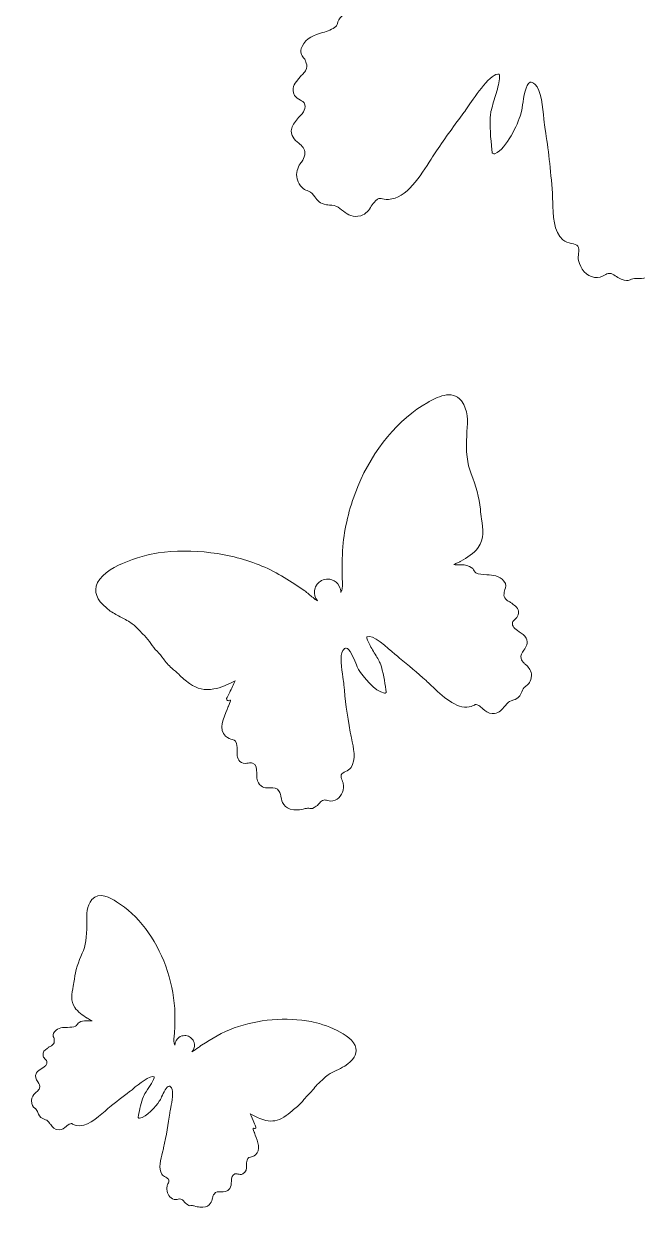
# Model space of a CAD drawing. Extents: x 245 to 764, y -945 to -55.
# Drawn here: x 329.7 to 369.6, y -583.4 to -505.8 of the extents above; entities that cross this region are included whole.
import ezdxf

# ---------------------------------------------------------------- set-up
doc = ezdxf.new("R2010")
doc.units = 0
doc.header["$MEASUREMENT"] = 0
doc.layers.add('Layer 1', color=7, linetype='Continuous', lineweight=0)

msp = doc.modelspace()

# ---------------------------------------------------------------- linework, layer by layer
at = {"layer": 'Layer 1'}
for points, knots in [([(632.82, -55.415), (632.82, -55.415), (373.36, -55.415), (373.36, -55.415), (373.36, -55.415), (244.72, -238.015), (244.72, -238.015), (244.72, -238.015), (244.72, -944.585), (244.72, -944.585), (244.72, -944.585), (764.28, -944.585), (764.28, -944.585), (764.28, -944.585), (764.28, -238.175), (764.28, -238.175), (764.28, -238.175), (632.82, -55.415), (632.82, -55.415)], [0, 0, 0, 0, 1, 1, 1, 2, 2, 2, 3, 3, 3, 4, 4, 4, 5, 5, 5, 6, 6, 6, 6]), ([(347.139, -512.551), (347.199, -512.291), (347.399, -512.071), (347.593, -511.858), (347.927, -511.491), (348.118, -511.244), (347.953, -510.906), (347.917, -510.833), (347.814, -510.778), (347.704, -510.719), (347.569, -510.645), (347.415, -510.563), (347.333, -510.413), (347.087, -509.965), (347.312, -509.682), (347.529, -509.407), (347.561, -509.368), (347.593, -509.326), (347.627, -509.283), (347.683, -509.208), (347.751, -509.142), (347.816, -509.078), (347.903, -508.993), (347.986, -508.913), (348.034, -508.822), (348.168, -508.575), (348.133, -508.475), (348.081, -508.323), (348.065, -508.277), (348.048, -508.226), (348.034, -508.168), (348.015, -508.092), (347.968, -508.032), (347.913, -507.962), (347.791, -507.808), (347.64, -507.615), (347.814, -507.228), (348.067, -506.664), (348.636, -506.488), (349.139, -506.333), (349.478, -506.229), (349.798, -506.13), (350.013, -505.932), (350.072, -505.878), (350.089, -505.821), (350.115, -505.734), (350.156, -505.599), (350.206, -505.43), (350.433, -505.245), (350.687, -505.039), (350.984, -504.965), (351.271, -504.894), (351.425, -504.856), (351.574, -504.819), (351.711, -504.763), (351.604, -504.73), (351.473, -504.707), (351.365, -504.688), (351.268, -504.671), (351.176, -504.655), (351.104, -504.633), (351.104, -504.633), (351.059, -504.62), (351.059, -504.62), (350.483, -504.451), (349.767, -504.242), (349.295, -503.844), (348.565, -503.229), (348.48, -502.342), (348.398, -501.485), (348.37, -501.187), (348.343, -500.905), (348.29, -500.635), (348.094, -499.634), (348.186, -498.506), (348.315, -497.437), (348.432, -496.473), (348.291, -495.401), (347.875, -494.066), (347.841, -493.956), (347.803, -493.842), (347.768, -493.733), (347.484, -492.863), (347.191, -491.963), (347.588, -491.027), (348.113, -489.787), (349.711, -490.226), (350.479, -490.437), (353.32, -491.218), (356.139, -493.275), (358.211, -496.083), (359.268, -497.515), (360.089, -499.024), (360.65, -500.569), (360.971, -501.452), (361.21, -502.364), (361.402, -503.14), (361.44, -503.294), (361.472, -503.454), (361.502, -503.61), (361.555, -503.877), (361.61, -504.153), (361.697, -504.399), (361.726, -504.45), (361.824, -504.596), (361.922, -504.73), (361.87, -504.546), (361.865, -504.346), (361.914, -504.147), (361.987, -503.85), (362.169, -503.608), (362.408, -503.454), (362.5, -503.395), (362.601, -503.348), (362.707, -503.317), (362.896, -503.261), (363.102, -503.253), (363.307, -503.304), (363.467, -503.343), (363.61, -503.414), (363.733, -503.508), (363.839, -503.589), (363.929, -503.688), (364, -503.798), (364.166, -504.055), (364.229, -504.377), (364.15, -504.698), (364.129, -504.784), (364.099, -504.866), (364.059, -504.943), (364.281, -504.718), (364.501, -504.417), (364.663, -504.195), (364.77, -504.047), (364.864, -503.92), (364.942, -503.829), (365.854, -502.773), (366.86, -501.674), (368.046, -500.796), (369.235, -499.916), (370.636, -499.148), (372.095, -498.576), (373.571, -497.998), (375.12, -497.615), (376.577, -497.47), (377.306, -497.397), (378.598, -497.388), (379.841, -497.602), (380.843, -497.774), (382.129, -498.154), (382.566, -498.985), (382.91, -499.639), (382.681, -500.446), (381.887, -501.383), (381.643, -501.672), (381.356, -501.924), (381.08, -502.167), (380.808, -502.407), (380.525, -502.656), (380.294, -502.931), (380.117, -503.143), (379.987, -503.383), (379.849, -503.637), (379.748, -503.823), (379.645, -504.014), (379.52, -504.195), (379.341, -504.454), (379.241, -504.722), (379.134, -505.005), (379.037, -505.263), (378.936, -505.531), (378.77, -505.799), (378.614, -506.052), (378.503, -506.313), (378.396, -506.566), (378.257, -506.891), (378.115, -507.227), (377.877, -507.548), (377.714, -507.768), (377.568, -507.996), (377.427, -508.216), (377.211, -508.554), (376.987, -508.902), (376.7, -509.229), (376.158, -509.846), (375.54, -510.157), (374.758, -510.21), (374.137, -510.252), (373.454, -510.121), (372.782, -509.974), (372.951, -510.218), (373.288, -510.607), (373.474, -510.823), (373.661, -511.04), (373.81, -511.211), (373.872, -511.306), (373.912, -511.365), (373.899, -511.45), (373.833, -511.494), (373.805, -511.512), (373.771, -511.517), (373.738, -511.512), (373.645, -511.496), (373.596, -511.499), (373.574, -511.503), (373.584, -511.568), (373.673, -511.709), (373.837, -511.923), (373.863, -511.956), (373.886, -511.986), (373.905, -512.011), (373.95, -512.074), (374.005, -512.147), (374.063, -512.222), (374.533, -512.837), (375.242, -513.766), (374.762, -514.457), (374.584, -514.713), (374.401, -514.819), (374.253, -514.905), (374.033, -515.032), (373.932, -515.091), (374.027, -515.682), (374.042, -515.78), (374.072, -515.88), (374.103, -515.987), (374.196, -516.309), (374.312, -516.71), (373.968, -517.045), (373.798, -517.211), (373.588, -517.224), (373.404, -517.235), (373.264, -517.244), (373.143, -517.251), (373.055, -517.32), (372.746, -517.562), (372.799, -517.841), (372.911, -518.277), (372.985, -518.56), (373.06, -518.854), (372.97, -519.144), (372.815, -519.64), (372.423, -519.733), (372.078, -519.814), (371.763, -519.888), (371.491, -519.952), (371.378, -520.3), (371.338, -520.426), (371.323, -520.561), (371.328, -520.703), (371.328, -520.703), (371.328, -520.703), (371.328, -520.703), (371.33, -520.71), (371.359, -520.823), (371.364, -520.986), (371.374, -521.385), (371.237, -522.085), (370.196, -522.271), (370.006, -522.305), (369.786, -522.321), (369.531, -522.316), (369.398, -522.314), (369.265, -522.34), (369.143, -522.396), (369.143, -522.396), (369.143, -522.396), (369.142, -522.396), (368.975, -522.472), (368.896, -522.477), (368.56, -522.35), (368.387, -522.284), (368.273, -522.203), (368.181, -522.139), (368.058, -522.051), (367.976, -521.993), (367.79, -521.99), (367.688, -521.988), (367.596, -522.039), (367.488, -522.099), (367.324, -522.191), (367.119, -522.304), (366.822, -522.246), (366.31, -522.147), (365.917, -521.723), (365.795, -521.14), (365.765, -520.995), (365.783, -520.844), (365.8, -520.699), (365.823, -520.51), (365.844, -520.331), (365.753, -520.206), (365.686, -520.115), (365.502, -520.073), (365.324, -520.032), (365.126, -519.986), (364.921, -519.938), (364.777, -519.813), (364.164, -519.28), (364.136, -518.184), (364.113, -517.303), (364.108, -517.11), (364.103, -516.928), (364.092, -516.773), (363.983, -515.224), (363.828, -513.867), (363.618, -512.624), (363.589, -512.454), (363.568, -512.225), (363.542, -511.96), (363.471, -511.195), (363.362, -510.04), (362.966, -509.695), (362.832, -509.579), (362.722, -509.534), (362.641, -509.564), (362.362, -509.667), (362.231, -510.524), (362.153, -511.037), (362.115, -511.284), (362.082, -511.498), (362.04, -511.632), (361.825, -512.321), (361.13, -513.857), (360.359, -514.208), (360.307, -514.231), (360.244, -514.22), (360.203, -514.175), (360.184, -514.153), (360.172, -514.124), (360.169, -514.094), (360.169, -514.094), (360.156, -513.951), (360.156, -513.951), (360.084, -513.213), (360.003, -512.377), (360.072, -511.632), (360.089, -511.439), (360.193, -511.095), (360.313, -510.696), (360.421, -510.339), (360.542, -509.934), (360.61, -509.606), (360.703, -509.157), (360.651, -509.055), (360.64, -509.039), (360.639, -509.038), (360.638, -509.038), (360.636, -509.037), (360.131, -508.898), (359.088, -510.439), (358.642, -511.098), (358.514, -511.287), (358.413, -511.437), (358.338, -511.535), (357.735, -512.329), (357.133, -513.167), (356.551, -514.025), (356.448, -514.177), (356.332, -514.362), (356.208, -514.558), (355.527, -515.639), (354.594, -517.121), (353.441, -517.175), (353.207, -517.186), (353.067, -517.151), (352.964, -517.127), (352.829, -517.093), (352.797, -517.085), (352.59, -517.276), (352.486, -517.371), (352.405, -517.492), (352.319, -517.621), (352.162, -517.857), (351.983, -518.124), (351.632, -518.233), (351.121, -518.392), (350.821, -518.17), (350.503, -517.936), (350.463, -517.906), (350.422, -517.876), (350.38, -517.845), (350.003, -517.576), (349.993, -517.575), (349.743, -517.555), (349.655, -517.548), (349.547, -517.54), (349.393, -517.519), (348.986, -517.465), (348.804, -517.223), (348.643, -517.009), (348.525, -516.854), (348.42, -516.713), (348.234, -516.632), (348.234, -516.632), (348.234, -516.632), (348.234, -516.632), (348.207, -516.62), (348.178, -516.61), (348.147, -516.6), (348.146, -516.6), (348.146, -516.6), (348.146, -516.6), (347.931, -516.519), (347.647, -516.37), (347.493, -515.843), (347.384, -515.47), (347.548, -515.097), (347.69, -514.865), (347.755, -514.789), (347.81, -514.712), (347.855, -514.635), (347.855, -514.636), (347.855, -514.635), (347.855, -514.635), (347.947, -514.479), (347.997, -514.323), (348.003, -514.171), (348.015, -513.873), (347.82, -513.709), (347.594, -513.518), (347.329, -513.295), (347.028, -513.042), (347.139, -512.551)], [0, 0, 0, 0, 1, 1, 1, 2, 2, 2, 3, 3, 3, 4, 4, 4, 5, 5, 5, 6, 6, 6, 7, 7, 7, 8, 8, 8, 9, 9, 9, 10, 10, 10, 11, 11, 11, 12, 12, 12, 13, 13, 13, 14, 14, 14, 15, 15, 15, 16, 16, 16, 17, 17, 17, 18, 18, 18, 19, 19, 19, 20, 20, 20, 21, 21, 21, 22, 22, 22, 23, 23, 23, 24, 24, 24, 25, 25, 25, 26, 26, 26, 27, 27, 27, 28, 28, 28, 29, 29, 29, 30, 30, 30, 31, 31, 31, 32, 32, 32, 33, 33, 33, 34, 34, 34, 35, 35, 35, 36, 36, 36, 37, 37, 37, 38, 38, 38, 39, 39, 39, 40, 40, 40, 41, 41, 41, 42, 42, 42, 43, 43, 43, 44, 44, 44, 45, 45, 45, 46, 46, 46, 47, 47, 47, 48, 48, 48, 49, 49, 49, 50, 50, 50, 51, 51, 51, 52, 52, 52, 53, 53, 53, 54, 54, 54, 55, 55, 55, 56, 56, 56, 57, 57, 57, 58, 58, 58, 59, 59, 59, 60, 60, 60, 61, 61, 61, 62, 62, 62, 63, 63, 63, 64, 64, 64, 65, 65, 65, 66, 66, 66, 67, 67, 67, 68, 68, 68, 69, 69, 69, 70, 70, 70, 71, 71, 71, 72, 72, 72, 73, 73, 73, 74, 74, 74, 75, 75, 75, 76, 76, 76, 77, 77, 77, 78, 78, 78, 79, 79, 79, 80, 80, 80, 81, 81, 81, 82, 82, 82, 83, 83, 83, 84, 84, 84, 85, 85, 85, 86, 86, 86, 87, 87, 87, 88, 88, 88, 89, 89, 89, 90, 90, 90, 91, 91, 91, 92, 92, 92, 93, 93, 93, 94, 94, 94, 95, 95, 95, 96, 96, 96, 97, 97, 97, 98, 98, 98, 99, 99, 99, 100, 100, 100, 101, 101, 101, 102, 102, 102, 103, 103, 103, 104, 104, 104, 105, 105, 105, 106, 106, 106, 107, 107, 107, 108, 108, 108, 109, 109, 109, 110, 110, 110, 111, 111, 111, 112, 112, 112, 113, 113, 113, 114, 114, 114, 115, 115, 115, 116, 116, 116, 117, 117, 117, 118, 118, 118, 119, 119, 119, 120, 120, 120, 121, 121, 121, 122, 122, 122, 123, 123, 123, 124, 124, 124, 125, 125, 125, 126, 126, 126, 127, 127, 127, 128, 128, 128, 129, 129, 129, 130, 130, 130, 131, 131, 131, 132, 132, 132, 133, 133, 133, 134, 134, 134, 135, 135, 135, 136, 136, 136, 137, 137, 137, 138, 138, 138, 139, 139, 139, 140, 140, 140, 141, 141, 141, 141]), ([(334.422, -542.33), (334.586, -541.652), (335.444, -541.146), (336.135, -540.841), (336.991, -540.463), (337.924, -540.236), (338.462, -540.156), (339.538, -539.998), (340.723, -539.993), (341.89, -540.143), (343.044, -540.291), (344.192, -540.591), (345.208, -541.01), (346.22, -541.428), (347.144, -542.038), (347.991, -542.633), (348.064, -542.685), (348.154, -542.76), (348.259, -542.847), (348.415, -542.977), (348.628, -543.154), (348.828, -543.276), (348.786, -543.228), (348.75, -543.175), (348.718, -543.116), (348.604, -542.9), (348.591, -542.656), (348.664, -542.441), (348.695, -542.349), (348.742, -542.261), (348.804, -542.184), (348.876, -542.094), (348.966, -542.017), (349.074, -541.96), (349.213, -541.886), (349.362, -541.855), (349.509, -541.861), (349.591, -541.864), (349.672, -541.879), (349.749, -541.906), (349.949, -541.973), (350.124, -542.114), (350.23, -542.315), (350.301, -542.45), (350.333, -542.595), (350.329, -542.737), (350.376, -542.622), (350.42, -542.5), (350.431, -542.458), (350.45, -542.264), (350.439, -542.056), (350.429, -541.854), (350.423, -541.736), (350.417, -541.615), (350.417, -541.497), (350.415, -540.904), (350.422, -540.203), (350.493, -539.51), (350.619, -538.296), (350.937, -537.061), (351.439, -535.838), (352.425, -533.441), (354.082, -531.45), (355.988, -530.374), (356.503, -530.083), (357.575, -529.479), (358.177, -530.276), (358.632, -530.879), (358.583, -531.58), (358.536, -532.258), (358.531, -532.343), (358.524, -532.431), (358.52, -532.517), (358.461, -533.554), (358.553, -534.351), (358.812, -535.024), (359.098, -535.771), (359.368, -536.567), (359.408, -537.324), (359.418, -537.528), (359.45, -537.735), (359.483, -537.955), (359.579, -538.587), (359.678, -539.241), (359.264, -539.816), (358.996, -540.188), (358.518, -540.469), (358.134, -540.694), (358.134, -540.694), (358.104, -540.712), (358.104, -540.712), (358.056, -540.74), (357.992, -540.769), (357.925, -540.798), (357.851, -540.832), (357.761, -540.872), (357.69, -540.915), (357.799, -540.93), (357.913, -540.93), (358.031, -540.93), (358.25, -540.929), (358.477, -540.928), (358.697, -541.031), (358.894, -541.123), (358.961, -541.236), (359.015, -541.326), (359.049, -541.384), (359.072, -541.422), (359.124, -541.45), (359.315, -541.554), (359.563, -541.567), (359.826, -541.581), (360.216, -541.602), (360.658, -541.625), (360.942, -541.986), (361.138, -542.233), (361.063, -542.399), (361.004, -542.532), (360.977, -542.593), (360.954, -542.645), (360.954, -542.703), (360.954, -542.747), (360.951, -542.787), (360.948, -542.823), (360.937, -542.942), (360.931, -543.02), (361.072, -543.174), (361.123, -543.231), (361.197, -543.274), (361.275, -543.319), (361.334, -543.353), (361.395, -543.389), (361.449, -543.432), (361.48, -543.457), (361.511, -543.481), (361.541, -543.504), (361.747, -543.663), (361.961, -543.826), (361.864, -544.193), (361.832, -544.316), (361.737, -544.403), (361.653, -544.48), (361.584, -544.543), (361.52, -544.601), (361.507, -544.661), (361.449, -544.934), (361.631, -545.077), (361.938, -545.281), (362.116, -545.399), (362.301, -545.521), (362.39, -545.698), (362.559, -546.031), (362.388, -546.268), (362.238, -546.477), (362.109, -546.655), (361.998, -546.808), (362.061, -547.021), (362.092, -547.13), (362.157, -547.232), (362.251, -547.328), (362.251, -547.328), (362.251, -547.329), (362.252, -547.329), (362.298, -547.375), (362.351, -547.421), (362.412, -547.465), (362.556, -547.605), (362.742, -547.845), (362.731, -548.133), (362.715, -548.54), (362.537, -548.699), (362.397, -548.796), (362.397, -548.796), (362.397, -548.796), (362.397, -548.797), (362.376, -548.809), (362.357, -548.822), (362.34, -548.835), (362.339, -548.835), (362.339, -548.835), (362.339, -548.835), (362.22, -548.927), (362.17, -549.047), (362.113, -549.181), (362.036, -549.364), (361.949, -549.571), (361.665, -549.684), (361.558, -549.726), (361.481, -549.752), (361.42, -549.773), (361.243, -549.832), (361.236, -549.835), (361.013, -550.097), (360.988, -550.126), (360.964, -550.156), (360.941, -550.184), (360.754, -550.411), (360.578, -550.625), (360.182, -550.603), (359.908, -550.588), (359.732, -550.427), (359.576, -550.286), (359.491, -550.209), (359.41, -550.136), (359.319, -550.086), (359.135, -549.986), (359.113, -549.998), (359.022, -550.046), (358.952, -550.083), (358.858, -550.133), (358.687, -550.167), (357.847, -550.337), (356.907, -549.438), (356.221, -548.782), (356.097, -548.663), (355.98, -548.551), (355.878, -548.46), (355.303, -547.948), (354.719, -547.453), (354.141, -546.99), (354.069, -546.933), (353.969, -546.843), (353.843, -546.73), (353.402, -546.336), (352.372, -545.415), (352.034, -545.606), (352.033, -545.607), (352.032, -545.608), (352.032, -545.609), (352.026, -545.622), (352.007, -545.705), (352.156, -546.011), (352.264, -546.236), (352.425, -546.505), (352.566, -546.743), (352.725, -547.009), (352.862, -547.238), (352.91, -547.373), (353.093, -547.897), (353.186, -548.514), (353.268, -549.059), (353.268, -549.059), (353.284, -549.164), (353.284, -549.164), (353.287, -549.186), (353.284, -549.209), (353.274, -549.229), (353.253, -549.268), (353.21, -549.288), (353.168, -549.28), (352.549, -549.167), (351.771, -548.187), (351.492, -547.729), (351.438, -547.64), (351.375, -547.492), (351.303, -547.321), (351.154, -546.966), (350.905, -546.372), (350.685, -546.348), (350.621, -546.342), (350.55, -546.393), (350.475, -546.501), (350.252, -546.822), (350.382, -547.673), (350.469, -548.237), (350.499, -548.433), (350.525, -548.601), (350.535, -548.729), (350.608, -549.662), (350.742, -550.667), (350.943, -551.803), (350.963, -551.917), (350.992, -552.049), (351.024, -552.188), (351.167, -552.827), (351.345, -553.622), (350.999, -554.117), (350.918, -554.233), (350.779, -554.304), (350.645, -554.373), (350.524, -554.435), (350.399, -554.499), (350.367, -554.576), (350.324, -554.682), (350.372, -554.807), (350.422, -554.939), (350.461, -555.041), (350.501, -555.146), (350.506, -555.256), (350.523, -555.698), (350.317, -556.074), (349.966, -556.238), (349.763, -556.334), (349.595, -556.289), (349.46, -556.253), (349.371, -556.229), (349.295, -556.209), (349.222, -556.229), (349.089, -556.264), (349.041, -556.321), (348.967, -556.407), (348.913, -556.47), (348.846, -556.549), (348.733, -556.627), (348.514, -556.78), (348.456, -556.79), (348.322, -556.766), (348.322, -556.766), (348.322, -556.766), (348.321, -556.765), (348.223, -556.748), (348.123, -556.753), (348.027, -556.779), (347.844, -556.828), (347.684, -556.856), (347.54, -556.866), (346.757, -556.92), (346.532, -556.441), (346.467, -556.152), (346.441, -556.033), (346.441, -555.947), (346.441, -555.941), (346.441, -555.941), (346.441, -555.941), (346.441, -555.941), (346.42, -555.838), (346.384, -555.744), (346.332, -555.66), (346.189, -555.43), (345.981, -555.433), (345.741, -555.437), (345.477, -555.44), (345.179, -555.445), (344.977, -555.115), (344.86, -554.922), (344.861, -554.697), (344.863, -554.48), (344.865, -554.146), (344.853, -553.935), (344.586, -553.817), (344.51, -553.783), (344.422, -553.8), (344.32, -553.819), (344.185, -553.844), (344.032, -553.873), (343.879, -553.784), (343.57, -553.604), (343.582, -553.295), (343.591, -553.046), (343.594, -552.964), (343.597, -552.886), (343.59, -552.813), (343.552, -552.37), (343.469, -552.346), (343.287, -552.294), (343.165, -552.259), (343.014, -552.216), (342.84, -552.063), (342.369, -551.652), (342.712, -550.855), (342.939, -550.327), (342.967, -550.262), (342.993, -550.2), (343.015, -550.147), (343.024, -550.125), (343.035, -550.1), (343.047, -550.071), (343.127, -549.887), (343.166, -549.77), (343.161, -549.721), (343.145, -549.722), (343.109, -549.729), (343.044, -549.757), (343.022, -549.767), (342.996, -549.769), (342.973, -549.761), (342.917, -549.741), (342.892, -549.683), (342.911, -549.633), (342.939, -549.553), (343.015, -549.403), (343.11, -549.213), (343.206, -549.024), (343.377, -548.683), (343.455, -548.476), (342.998, -548.704), (342.53, -548.922), (342.075, -549.004), (341.502, -549.107), (341.001, -548.994), (340.499, -548.648), (340.233, -548.465), (340.009, -548.254), (339.792, -548.05), (339.651, -547.917), (339.504, -547.779), (339.347, -547.65), (339.118, -547.462), (338.955, -547.246), (338.796, -547.037), (338.673, -546.874), (338.546, -546.706), (338.388, -546.552), (338.22, -546.388), (338.099, -546.214), (337.982, -546.045), (337.854, -545.861), (337.734, -545.687), (337.558, -545.532), (337.435, -545.424), (337.326, -545.305), (337.22, -545.189), (337.075, -545.031), (336.938, -544.882), (336.772, -544.762), (336.555, -544.605), (336.307, -544.477), (336.068, -544.353), (335.824, -544.228), (335.573, -544.098), (335.345, -543.935), (334.603, -543.403), (334.293, -542.863), (334.422, -542.33)], [0, 0, 0, 0, 1, 1, 1, 2, 2, 2, 3, 3, 3, 4, 4, 4, 5, 5, 5, 6, 6, 6, 7, 7, 7, 8, 8, 8, 9, 9, 9, 10, 10, 10, 11, 11, 11, 12, 12, 12, 13, 13, 13, 14, 14, 14, 15, 15, 15, 16, 16, 16, 17, 17, 17, 18, 18, 18, 19, 19, 19, 20, 20, 20, 21, 21, 21, 22, 22, 22, 23, 23, 23, 24, 24, 24, 25, 25, 25, 26, 26, 26, 27, 27, 27, 28, 28, 28, 29, 29, 29, 30, 30, 30, 31, 31, 31, 32, 32, 32, 33, 33, 33, 34, 34, 34, 35, 35, 35, 36, 36, 36, 37, 37, 37, 38, 38, 38, 39, 39, 39, 40, 40, 40, 41, 41, 41, 42, 42, 42, 43, 43, 43, 44, 44, 44, 45, 45, 45, 46, 46, 46, 47, 47, 47, 48, 48, 48, 49, 49, 49, 50, 50, 50, 51, 51, 51, 52, 52, 52, 53, 53, 53, 54, 54, 54, 55, 55, 55, 56, 56, 56, 57, 57, 57, 58, 58, 58, 59, 59, 59, 60, 60, 60, 61, 61, 61, 62, 62, 62, 63, 63, 63, 64, 64, 64, 65, 65, 65, 66, 66, 66, 67, 67, 67, 68, 68, 68, 69, 69, 69, 70, 70, 70, 71, 71, 71, 72, 72, 72, 73, 73, 73, 74, 74, 74, 75, 75, 75, 76, 76, 76, 77, 77, 77, 78, 78, 78, 79, 79, 79, 80, 80, 80, 81, 81, 81, 82, 82, 82, 83, 83, 83, 84, 84, 84, 85, 85, 85, 86, 86, 86, 87, 87, 87, 88, 88, 88, 89, 89, 89, 90, 90, 90, 91, 91, 91, 92, 92, 92, 93, 93, 93, 94, 94, 94, 95, 95, 95, 96, 96, 96, 97, 97, 97, 98, 98, 98, 99, 99, 99, 100, 100, 100, 101, 101, 101, 102, 102, 102, 103, 103, 103, 104, 104, 104, 105, 105, 105, 106, 106, 106, 107, 107, 107, 108, 108, 108, 109, 109, 109, 110, 110, 110, 111, 111, 111, 112, 112, 112, 113, 113, 113, 114, 114, 114, 115, 115, 115, 116, 116, 116, 117, 117, 117, 118, 118, 118, 119, 119, 119, 120, 120, 120, 121, 121, 121, 122, 122, 122, 123, 123, 123, 124, 124, 124, 125, 125, 125, 126, 126, 126, 127, 127, 127, 128, 128, 128, 129, 129, 129, 130, 130, 130, 131, 131, 131, 132, 132, 132, 133, 133, 133, 134, 134, 134, 135, 135, 135, 136, 136, 136, 137, 137, 137, 138, 138, 138, 139, 139, 139, 140, 140, 140, 141, 141, 141, 141]), ([(330.467, -575.27), (330.513, -575.24), (330.554, -575.208), (330.59, -575.174), (330.59, -575.174), (330.59, -575.174), (330.59, -575.174), (330.663, -575.106), (330.714, -575.032), (330.741, -574.953), (330.794, -574.798), (330.716, -574.681), (330.627, -574.545), (330.523, -574.386), (330.404, -574.206), (330.539, -573.965), (330.611, -573.837), (330.751, -573.752), (330.887, -573.67), (331.12, -573.529), (331.259, -573.429), (331.225, -573.226), (331.217, -573.181), (331.172, -573.136), (331.123, -573.088), (331.063, -573.028), (330.995, -572.96), (330.975, -572.868), (330.916, -572.594), (331.079, -572.48), (331.236, -572.37), (331.259, -572.354), (331.283, -572.337), (331.307, -572.32), (331.348, -572.289), (331.394, -572.265), (331.439, -572.241), (331.498, -572.21), (331.554, -572.181), (331.594, -572.141), (331.703, -572.031), (331.7, -571.973), (331.696, -571.885), (331.695, -571.858), (331.694, -571.828), (331.696, -571.796), (331.698, -571.753), (331.682, -571.714), (331.664, -571.668), (331.625, -571.568), (331.575, -571.443), (331.727, -571.266), (331.949, -571.009), (332.276, -571.005), (332.565, -571.002), (332.76, -571), (332.944, -570.998), (333.088, -570.928), (333.128, -570.908), (333.146, -570.881), (333.173, -570.839), (333.215, -570.774), (333.268, -570.693), (333.417, -570.632), (333.583, -570.563), (333.751, -570.57), (333.913, -570.578), (334, -570.582), (334.084, -570.586), (334.165, -570.578), (334.114, -570.543), (334.049, -570.511), (333.995, -570.484), (333.946, -570.46), (333.9, -570.437), (333.866, -570.414), (333.866, -570.414), (333.844, -570.4), (333.844, -570.4), (333.567, -570.221), (333.223, -569.999), (333.036, -569.715), (332.748, -569.277), (332.842, -568.797), (332.933, -568.333), (332.965, -568.171), (332.995, -568.019), (333.009, -567.869), (333.062, -567.31), (333.287, -566.731), (333.523, -566.188), (333.735, -565.698), (333.828, -565.112), (333.818, -564.344), (333.817, -564.28), (333.815, -564.214), (333.814, -564.151), (333.8, -563.649), (333.787, -563.129), (334.142, -562.698), (334.613, -562.127), (335.386, -562.608), (335.757, -562.839), (337.132, -563.695), (338.294, -565.219), (338.947, -567.022), (339.279, -567.942), (339.475, -568.865), (339.53, -569.767), (339.56, -570.282), (339.544, -570.8), (339.523, -571.239), (339.519, -571.326), (339.511, -571.415), (339.503, -571.502), (339.489, -571.651), (339.474, -571.804), (339.482, -571.948), (339.489, -571.979), (339.518, -572.071), (339.549, -572.157), (339.55, -572.052), (339.578, -571.946), (339.635, -571.849), (339.72, -571.704), (339.854, -571.605), (340.004, -571.562), (340.062, -571.544), (340.122, -571.536), (340.183, -571.536), (340.291, -571.536), (340.401, -571.564), (340.501, -571.623), (340.579, -571.668), (340.644, -571.728), (340.693, -571.797), (340.737, -571.856), (340.769, -571.922), (340.789, -571.992), (340.836, -572.153), (340.819, -572.333), (340.727, -572.489), (340.703, -572.531), (340.674, -572.57), (340.641, -572.604), (340.793, -572.52), (340.956, -572.396), (341.076, -572.304), (341.156, -572.243), (341.225, -572.191), (341.28, -572.155), (341.926, -571.742), (342.628, -571.32), (343.389, -571.043), (344.153, -570.765), (345.011, -570.58), (345.869, -570.507), (346.737, -570.434), (347.613, -570.474), (348.403, -570.625), (348.798, -570.701), (349.48, -570.899), (350.102, -571.206), (350.602, -571.453), (351.221, -571.854), (351.321, -572.361), (351.399, -572.759), (351.153, -573.148), (350.587, -573.517), (350.414, -573.631), (350.224, -573.719), (350.04, -573.804), (349.859, -573.888), (349.672, -573.975), (349.507, -574.084), (349.38, -574.167), (349.274, -574.273), (349.162, -574.386), (349.08, -574.468), (348.995, -574.552), (348.901, -574.628), (348.766, -574.737), (348.672, -574.862), (348.571, -574.994), (348.48, -575.115), (348.385, -575.24), (348.255, -575.356), (348.134, -575.465), (348.034, -575.585), (347.938, -575.701), (347.814, -575.851), (347.687, -576.005), (347.511, -576.137), (347.391, -576.228), (347.278, -576.325), (347.17, -576.419), (347.003, -576.563), (346.831, -576.711), (346.629, -576.838), (346.246, -577.078), (345.872, -577.146), (345.452, -577.051), (345.118, -576.976), (344.779, -576.801), (344.449, -576.618), (344.499, -576.773), (344.616, -577.031), (344.68, -577.174), (344.745, -577.317), (344.796, -577.431), (344.814, -577.49), (344.826, -577.528), (344.806, -577.57), (344.764, -577.583), (344.747, -577.588), (344.728, -577.586), (344.711, -577.578), (344.665, -577.555), (344.638, -577.549), (344.626, -577.547), (344.621, -577.583), (344.646, -577.672), (344.699, -577.81), (344.708, -577.831), (344.715, -577.851), (344.721, -577.867), (344.735, -577.907), (344.753, -577.954), (344.772, -578.003), (344.923, -578.4), (345.151, -579), (344.79, -579.289), (344.656, -579.396), (344.543, -579.423), (344.452, -579.445), (344.316, -579.478), (344.254, -579.493), (344.211, -579.819), (344.204, -579.873), (344.204, -579.931), (344.203, -579.992), (344.202, -580.176), (344.201, -580.405), (343.967, -580.528), (343.851, -580.589), (343.739, -580.563), (343.64, -580.54), (343.565, -580.522), (343.5, -580.508), (343.443, -580.53), (343.242, -580.609), (343.227, -580.764), (343.218, -581.011), (343.212, -581.172), (343.206, -581.339), (343.113, -581.477), (342.954, -581.714), (342.733, -581.702), (342.538, -581.691), (342.361, -581.68), (342.208, -581.672), (342.094, -581.837), (342.053, -581.897), (342.024, -581.966), (342.005, -582.042), (342.005, -582.042), (342.004, -582.042), (342.004, -582.042), (342.004, -582.046), (342.002, -582.11), (341.979, -582.197), (341.922, -582.408), (341.74, -582.755), (341.163, -582.69), (341.057, -582.678), (340.939, -582.653), (340.806, -582.61), (340.736, -582.588), (340.662, -582.581), (340.589, -582.591), (340.588, -582.592), (340.588, -582.592), (340.588, -582.591), (340.488, -582.605), (340.446, -582.596), (340.289, -582.476), (340.208, -582.414), (340.16, -582.354), (340.122, -582.306), (340.071, -582.24), (340.037, -582.197), (339.94, -582.166), (339.886, -582.149), (339.829, -582.162), (339.763, -582.177), (339.663, -582.199), (339.537, -582.227), (339.389, -582.15), (339.135, -582.017), (338.995, -581.733), (339.022, -581.406), (339.028, -581.325), (339.062, -581.249), (339.093, -581.175), (339.135, -581.079), (339.174, -580.988), (339.146, -580.908), (339.125, -580.85), (339.034, -580.799), (338.947, -580.749), (338.85, -580.694), (338.749, -580.637), (338.693, -580.548), (338.453, -580.172), (338.61, -579.59), (338.736, -579.122), (338.764, -579.02), (338.79, -578.923), (338.808, -578.84), (338.993, -578.007), (339.123, -577.268), (339.207, -576.581), (339.218, -576.487), (339.243, -576.363), (339.271, -576.219), (339.353, -575.805), (339.476, -575.179), (339.322, -574.936), (339.269, -574.854), (339.219, -574.813), (339.171, -574.816), (339.008, -574.826), (338.805, -575.257), (338.684, -575.515), (338.625, -575.64), (338.574, -575.747), (338.531, -575.811), (338.31, -576.14), (337.704, -576.841), (337.243, -576.905), (337.212, -576.909), (337.181, -576.893), (337.166, -576.863), (337.159, -576.848), (337.158, -576.832), (337.161, -576.815), (337.161, -576.815), (337.176, -576.738), (337.176, -576.738), (337.254, -576.338), (337.342, -575.885), (337.494, -575.503), (337.534, -575.405), (337.642, -575.24), (337.768, -575.048), (337.88, -574.877), (338.008, -574.683), (338.095, -574.52), (338.214, -574.298), (338.203, -574.237), (338.199, -574.226), (338.199, -574.226), (338.198, -574.225), (338.198, -574.225), (337.954, -574.073), (337.163, -574.721), (336.825, -574.998), (336.728, -575.078), (336.651, -575.141), (336.596, -575.181), (336.155, -575.505), (335.707, -575.852), (335.266, -576.213), (335.188, -576.277), (335.098, -576.356), (335.002, -576.44), (334.474, -576.903), (333.751, -577.537), (333.135, -577.385), (333.01, -577.354), (332.942, -577.315), (332.892, -577.286), (332.825, -577.247), (332.81, -577.238), (332.671, -577.306), (332.601, -577.34), (332.54, -577.391), (332.474, -577.445), (332.355, -577.545), (332.219, -577.658), (332.016, -577.66), (331.722, -577.664), (331.599, -577.5), (331.469, -577.327), (331.452, -577.305), (331.435, -577.283), (331.418, -577.26), (331.261, -577.059), (331.257, -577.057), (331.128, -577.007), (331.083, -576.99), (331.027, -576.969), (330.949, -576.934), (330.743, -576.842), (330.685, -576.686), (330.634, -576.548), (330.596, -576.448), (330.562, -576.357), (330.477, -576.285), (330.477, -576.285), (330.477, -576.285), (330.477, -576.285), (330.465, -576.275), (330.451, -576.265), (330.436, -576.255), (330.436, -576.255), (330.436, -576.255), (330.436, -576.255), (330.335, -576.178), (330.209, -576.055), (330.21, -575.754), (330.211, -575.54), (330.356, -575.369), (330.467, -575.27)], [0, 0, 0, 0, 1, 1, 1, 2, 2, 2, 3, 3, 3, 4, 4, 4, 5, 5, 5, 6, 6, 6, 7, 7, 7, 8, 8, 8, 9, 9, 9, 10, 10, 10, 11, 11, 11, 12, 12, 12, 13, 13, 13, 14, 14, 14, 15, 15, 15, 16, 16, 16, 17, 17, 17, 18, 18, 18, 19, 19, 19, 20, 20, 20, 21, 21, 21, 22, 22, 22, 23, 23, 23, 24, 24, 24, 25, 25, 25, 26, 26, 26, 27, 27, 27, 28, 28, 28, 29, 29, 29, 30, 30, 30, 31, 31, 31, 32, 32, 32, 33, 33, 33, 34, 34, 34, 35, 35, 35, 36, 36, 36, 37, 37, 37, 38, 38, 38, 39, 39, 39, 40, 40, 40, 41, 41, 41, 42, 42, 42, 43, 43, 43, 44, 44, 44, 45, 45, 45, 46, 46, 46, 47, 47, 47, 48, 48, 48, 49, 49, 49, 50, 50, 50, 51, 51, 51, 52, 52, 52, 53, 53, 53, 54, 54, 54, 55, 55, 55, 56, 56, 56, 57, 57, 57, 58, 58, 58, 59, 59, 59, 60, 60, 60, 61, 61, 61, 62, 62, 62, 63, 63, 63, 64, 64, 64, 65, 65, 65, 66, 66, 66, 67, 67, 67, 68, 68, 68, 69, 69, 69, 70, 70, 70, 71, 71, 71, 72, 72, 72, 73, 73, 73, 74, 74, 74, 75, 75, 75, 76, 76, 76, 77, 77, 77, 78, 78, 78, 79, 79, 79, 80, 80, 80, 81, 81, 81, 82, 82, 82, 83, 83, 83, 84, 84, 84, 85, 85, 85, 86, 86, 86, 87, 87, 87, 88, 88, 88, 89, 89, 89, 90, 90, 90, 91, 91, 91, 92, 92, 92, 93, 93, 93, 94, 94, 94, 95, 95, 95, 96, 96, 96, 97, 97, 97, 98, 98, 98, 99, 99, 99, 100, 100, 100, 101, 101, 101, 102, 102, 102, 103, 103, 103, 104, 104, 104, 105, 105, 105, 106, 106, 106, 107, 107, 107, 108, 108, 108, 109, 109, 109, 110, 110, 110, 111, 111, 111, 112, 112, 112, 113, 113, 113, 114, 114, 114, 115, 115, 115, 116, 116, 116, 117, 117, 117, 118, 118, 118, 119, 119, 119, 120, 120, 120, 121, 121, 121, 122, 122, 122, 123, 123, 123, 124, 124, 124, 125, 125, 125, 126, 126, 126, 127, 127, 127, 128, 128, 128, 129, 129, 129, 130, 130, 130, 131, 131, 131, 132, 132, 132, 133, 133, 133, 134, 134, 134, 135, 135, 135, 136, 136, 136, 137, 137, 137, 138, 138, 138, 139, 139, 139, 140, 140, 140, 141, 141, 141, 141])]:
    msp.add_open_spline(points, degree=3, knots=knots, dxfattribs=at)

doc.saveas('drawing.dxf')
